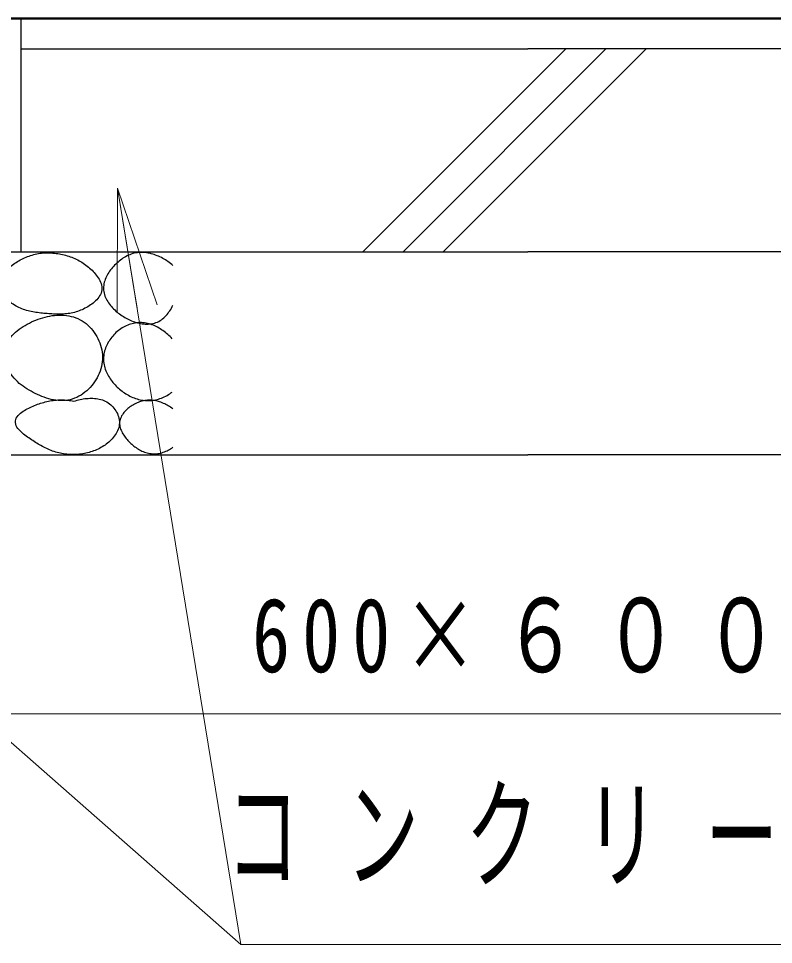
# Model space of a CAD drawing. Units: millimetres on the paper, scale 1:20. Extents: x -385 to 136, y -19 to 267.
# Drawn here: x -310.09 to -291.48, y 54.12 to 76.94 of the extents above; entities that cross this region are included whole.
import ezdxf

# ---------------------------------------------------------------- set-up
doc = ezdxf.new("R2010")
doc.units = ezdxf.units.MM
doc.layers.add('LY_1', color=7, linetype='Continuous', lineweight=25)
doc.styles.add('ＭＳ ゴシック', font='')
doc.styles.get('ＭＳ ゴシック').set_extended_font_data('MS Gothic')

msp = doc.modelspace()

# ---------------------------------------------------------------- linework, layer by layer
at = {"layer": 'LY_1', "lineweight": 50}
msp.add_line((-324.766, 76.937), (-253.848, 76.937), dxfattribs=at)
at = {"layer": 'LY_1'}
for p, q in [((-310.034, 76.937), (-310.034, 71.187)), ((-310.034, 76.187), (-297.534, 76.187)), ((-285.034, 76.187), (-297.534, 76.187)), ((-312.534, 71.187), (-297.534, 71.187)), ((-282.534, 71.187), (-297.534, 71.187)), ((-312.534, 66.187), (-297.534, 66.187)), ((-282.534, 66.187), (-297.534, 66.187))]:
    msp.add_line(p, q, dxfattribs=at)
at = {"layer": 'LY_1', "lineweight": 13}
for p, q in [((-301.6, 71.187), (-296.6, 76.187)), ((-300.61, 71.187), (-295.61, 76.187)), ((-299.62, 71.187), (-294.62, 76.187)), ((-307.658, 69.718), (-307.646, 72.76)), ((-307.646, 72.76), (-306.671, 69.879)), ((-307.646, 72.76), (-307.164, 69.799)), ((-307.646, 72.76), (-304.613, 54.116)), ((-282.534, 59.798), (-312.534, 59.798))]:
    msp.add_line(p, q, dxfattribs=at)
msp.add_lwpolyline([(-315.471, 63.661), (-304.613, 54.116), (-286.555, 54.116)], dxfattribs=at)
at = {"layer": 'LY_1'}
for points, knots in [([(-309.44, 71.162), (-309.493, 71.157), (-309.546, 71.153), (-309.598, 71.144), (-309.65, 71.135), (-309.702, 71.123), (-309.753, 71.108), (-309.804, 71.093), (-309.854, 71.075), (-309.903, 71.055), (-309.952, 71.034), (-310, 71.011), (-310.047, 70.986), (-310.094, 70.961), (-310.14, 70.935), (-310.184, 70.905), (-310.228, 70.876), (-310.271, 70.844), (-310.311, 70.81), (-310.351, 70.775), (-310.391, 70.738), (-310.424, 70.697), (-310.457, 70.656), (-310.49, 70.612), (-310.51, 70.564), (-310.531, 70.516), (-310.547, 70.462), (-310.548, 70.41), (-310.55, 70.359), (-310.537, 70.304), (-310.519, 70.255), (-310.502, 70.206), (-310.473, 70.159), (-310.444, 70.115), (-310.414, 70.072), (-310.378, 70.031), (-310.341, 69.994), (-310.303, 69.957), (-310.262, 69.923), (-310.218, 69.893), (-310.175, 69.863), (-310.128, 69.836), (-310.08, 69.814), (-310.032, 69.791), (-309.982, 69.772), (-309.932, 69.756), (-309.881, 69.739), (-309.83, 69.726), (-309.778, 69.715), (-309.726, 69.704), (-309.673, 69.696), (-309.621, 69.688), (-309.568, 69.681), (-309.515, 69.676), (-309.463, 69.671), (-309.41, 69.666), (-309.357, 69.662), (-309.304, 69.659), (-309.251, 69.655), (-309.198, 69.652), (-309.145, 69.651), (-309.092, 69.65), (-309.038, 69.65), (-308.985, 69.653), (-308.932, 69.656), (-308.879, 69.661), (-308.827, 69.67), (-308.775, 69.679), (-308.723, 69.691), (-308.672, 69.706), (-308.621, 69.721), (-308.571, 69.74), (-308.523, 69.761), (-308.474, 69.782), (-308.427, 69.807), (-308.381, 69.834), (-308.336, 69.861), (-308.291, 69.891), (-308.25, 69.925), (-308.21, 69.958), (-308.169, 69.995), (-308.137, 70.036), (-308.104, 70.077), (-308.072, 70.123), (-308.056, 70.172), (-308.039, 70.221), (-308.032, 70.277), (-308.037, 70.329), (-308.042, 70.38), (-308.063, 70.432), (-308.085, 70.479), (-308.108, 70.527), (-308.139, 70.571), (-308.172, 70.613), (-308.204, 70.655), (-308.24, 70.694), (-308.278, 70.732), (-308.315, 70.769), (-308.356, 70.804), (-308.397, 70.837), (-308.439, 70.87), (-308.482, 70.9), (-308.527, 70.929), (-308.572, 70.957), (-308.619, 70.982), (-308.667, 71.006), (-308.714, 71.029), (-308.764, 71.049), (-308.814, 71.067), (-308.863, 71.085), (-308.915, 71.1), (-308.966, 71.113), (-309.017, 71.126), (-309.07, 71.136), (-309.122, 71.143), (-309.175, 71.151), (-309.228, 71.156), (-309.281, 71.159), (-309.334, 71.162), (-309.387, 71.162), (-309.44, 71.162)], [0, 0, 0, 0, 1, 1, 1, 2, 2, 2, 3, 3, 3, 4, 4, 4, 5, 5, 5, 6, 6, 6, 7, 7, 7, 8, 8, 8, 9, 9, 9, 10, 10, 10, 11, 11, 11, 12, 12, 12, 13, 13, 13, 14, 14, 14, 15, 15, 15, 16, 16, 16, 17, 17, 17, 18, 18, 18, 19, 19, 19, 20, 20, 20, 21, 21, 21, 22, 22, 22, 23, 23, 23, 24, 24, 24, 25, 25, 25, 26, 26, 26, 27, 27, 27, 28, 28, 28, 29, 29, 29, 30, 30, 30, 31, 31, 31, 32, 32, 32, 33, 33, 33, 34, 34, 34, 35, 35, 35, 36, 36, 36, 37, 37, 37, 38, 38, 38, 39, 39, 39, 40, 40, 40, 40]), ([(-306.284, 70.852), (-306.323, 70.884), (-306.363, 70.916), (-306.405, 70.945), (-306.447, 70.974), (-306.491, 71.001), (-306.535, 71.026), (-306.58, 71.05), (-306.626, 71.073), (-306.674, 71.092), (-306.721, 71.111), (-306.77, 71.128), (-306.819, 71.141), (-306.868, 71.154), (-306.919, 71.164), (-306.969, 71.169), (-307.02, 71.174), (-307.072, 71.175), (-307.122, 71.17), (-307.173, 71.166), (-307.224, 71.156), (-307.273, 71.142), (-307.322, 71.128), (-307.369, 71.108), (-307.415, 71.085), (-307.461, 71.063), (-307.505, 71.036), (-307.546, 71.006), (-307.588, 70.977), (-307.628, 70.945), (-307.666, 70.91), (-307.703, 70.876), (-307.739, 70.839), (-307.773, 70.801), (-307.806, 70.762), (-307.837, 70.721), (-307.865, 70.678), (-307.892, 70.635), (-307.918, 70.59), (-307.938, 70.544), (-307.958, 70.497), (-307.975, 70.448), (-307.984, 70.398), (-307.993, 70.348), (-307.997, 70.296), (-307.992, 70.245), (-307.988, 70.195), (-307.975, 70.144), (-307.958, 70.096), (-307.941, 70.049), (-307.917, 70.002), (-307.89, 69.959), (-307.864, 69.916), (-307.832, 69.875), (-307.799, 69.836), (-307.765, 69.798), (-307.728, 69.762), (-307.69, 69.728), (-307.652, 69.694), (-307.611, 69.663), (-307.57, 69.634), (-307.528, 69.605), (-307.484, 69.578), (-307.439, 69.553), (-307.394, 69.529), (-307.348, 69.507), (-307.301, 69.487), (-307.253, 69.468), (-307.205, 69.451), (-307.156, 69.439), (-307.106, 69.426), (-307.056, 69.416), (-307.005, 69.411), (-306.954, 69.406), (-306.902, 69.404), (-306.852, 69.41), (-306.801, 69.415), (-306.75, 69.425), (-306.703, 69.442), (-306.655, 69.46), (-306.609, 69.485), (-306.567, 69.514), (-306.526, 69.543), (-306.488, 69.578), (-306.453, 69.616), (-306.419, 69.653), (-306.387, 69.694), (-306.359, 69.736), (-306.331, 69.779), (-306.307, 69.824), (-306.284, 69.87)], [0, 0, 0, 0, 1, 1, 1, 2, 2, 2, 3, 3, 3, 4, 4, 4, 5, 5, 5, 6, 6, 6, 7, 7, 7, 8, 8, 8, 9, 9, 9, 10, 10, 10, 11, 11, 11, 12, 12, 12, 13, 13, 13, 14, 14, 14, 15, 15, 15, 16, 16, 16, 17, 17, 17, 18, 18, 18, 19, 19, 19, 20, 20, 20, 21, 21, 21, 22, 22, 22, 23, 23, 23, 24, 24, 24, 25, 25, 25, 26, 26, 26, 27, 27, 27, 28, 28, 28, 29, 29, 29, 30, 30, 30, 30]), ([(-310.075, 67.945), (-310.011, 67.899), (-309.947, 67.853), (-309.881, 67.811), (-309.814, 67.769), (-309.745, 67.73), (-309.675, 67.695), (-309.604, 67.66), (-309.532, 67.627), (-309.458, 67.602), (-309.384, 67.576), (-309.307, 67.553), (-309.23, 67.539), (-309.153, 67.525), (-309.073, 67.517), (-308.995, 67.52), (-308.917, 67.523), (-308.837, 67.535), (-308.763, 67.558), (-308.688, 67.581), (-308.615, 67.616), (-308.549, 67.657), (-308.483, 67.698), (-308.42, 67.749), (-308.364, 67.804), (-308.308, 67.858), (-308.257, 67.92), (-308.213, 67.985), (-308.169, 68.049), (-308.13, 68.12), (-308.1, 68.192), (-308.07, 68.264), (-308.046, 68.341), (-308.033, 68.418), (-308.02, 68.495), (-308.016, 68.576), (-308.021, 68.653), (-308.027, 68.731), (-308.043, 68.81), (-308.066, 68.885), (-308.089, 68.96), (-308.121, 69.033), (-308.16, 69.102), (-308.198, 69.17), (-308.244, 69.236), (-308.296, 69.294), (-308.348, 69.353), (-308.407, 69.407), (-308.471, 69.452), (-308.535, 69.497), (-308.606, 69.535), (-308.679, 69.562), (-308.752, 69.59), (-308.831, 69.608), (-308.908, 69.619), (-308.986, 69.63), (-309.066, 69.631), (-309.144, 69.626), (-309.222, 69.622), (-309.301, 69.61), (-309.378, 69.593), (-309.454, 69.576), (-309.531, 69.553), (-309.604, 69.526), (-309.678, 69.5), (-309.751, 69.468), (-309.821, 69.432), (-309.891, 69.396), (-309.96, 69.356), (-310.024, 69.312), (-310.089, 69.267), (-310.152, 69.218), (-310.208, 69.163), (-310.264, 69.109), (-310.319, 69.049), (-310.36, 68.983), (-310.401, 68.917), (-310.439, 68.843), (-310.454, 68.768), (-310.47, 68.693), (-310.469, 68.609), (-310.454, 68.534), (-310.44, 68.458), (-310.404, 68.384), (-310.367, 68.315), (-310.33, 68.246), (-310.283, 68.181), (-310.234, 68.12), (-310.185, 68.058), (-310.13, 68.002), (-310.075, 67.945)], [0, 0, 0, 0, 1, 1, 1, 2, 2, 2, 3, 3, 3, 4, 4, 4, 5, 5, 5, 6, 6, 6, 7, 7, 7, 8, 8, 8, 9, 9, 9, 10, 10, 10, 11, 11, 11, 12, 12, 12, 13, 13, 13, 14, 14, 14, 15, 15, 15, 16, 16, 16, 17, 17, 17, 18, 18, 18, 19, 19, 19, 20, 20, 20, 21, 21, 21, 22, 22, 22, 23, 23, 23, 24, 24, 24, 25, 25, 25, 26, 26, 26, 27, 27, 27, 28, 28, 28, 29, 29, 29, 30, 30, 30, 30]), ([(-306.299, 69.046), (-306.335, 69.082), (-306.371, 69.119), (-306.409, 69.152), (-306.448, 69.186), (-306.488, 69.218), (-306.53, 69.247), (-306.572, 69.276), (-306.615, 69.303), (-306.66, 69.327), (-306.705, 69.35), (-306.752, 69.372), (-306.8, 69.389), (-306.848, 69.406), (-306.898, 69.421), (-306.947, 69.43), (-306.997, 69.439), (-307.049, 69.443), (-307.1, 69.442), (-307.151, 69.441), (-307.202, 69.435), (-307.252, 69.424), (-307.301, 69.414), (-307.351, 69.398), (-307.398, 69.379), (-307.445, 69.36), (-307.491, 69.336), (-307.534, 69.31), (-307.578, 69.283), (-307.619, 69.253), (-307.658, 69.22), (-307.697, 69.187), (-307.734, 69.151), (-307.767, 69.112), (-307.8, 69.074), (-307.831, 69.032), (-307.858, 68.989), (-307.885, 68.946), (-307.909, 68.901), (-307.929, 68.854), (-307.948, 68.807), (-307.965, 68.758), (-307.976, 68.708), (-307.987, 68.659), (-307.993, 68.607), (-307.994, 68.556), (-307.995, 68.506), (-307.99, 68.454), (-307.981, 68.404), (-307.972, 68.354), (-307.956, 68.305), (-307.938, 68.257), (-307.92, 68.21), (-307.896, 68.164), (-307.871, 68.12), (-307.845, 68.076), (-307.816, 68.034), (-307.785, 67.993), (-307.753, 67.953), (-307.719, 67.915), (-307.683, 67.879), (-307.647, 67.843), (-307.609, 67.809), (-307.569, 67.777), (-307.529, 67.745), (-307.487, 67.715), (-307.444, 67.689), (-307.401, 67.662), (-307.356, 67.637), (-307.31, 67.616), (-307.263, 67.595), (-307.215, 67.576), (-307.167, 67.561), (-307.118, 67.546), (-307.068, 67.535), (-307.017, 67.528), (-306.967, 67.521), (-306.915, 67.518), (-306.865, 67.519), (-306.814, 67.521), (-306.763, 67.528), (-306.713, 67.538), (-306.663, 67.549), (-306.614, 67.565), (-306.567, 67.583), (-306.519, 67.601), (-306.473, 67.624), (-306.428, 67.649), (-306.384, 67.673), (-306.342, 67.702), (-306.299, 67.731)], [0, 0, 0, 0, 1, 1, 1, 2, 2, 2, 3, 3, 3, 4, 4, 4, 5, 5, 5, 6, 6, 6, 7, 7, 7, 8, 8, 8, 9, 9, 9, 10, 10, 10, 11, 11, 11, 12, 12, 12, 13, 13, 13, 14, 14, 14, 15, 15, 15, 16, 16, 16, 17, 17, 17, 18, 18, 18, 19, 19, 19, 20, 20, 20, 21, 21, 21, 22, 22, 22, 23, 23, 23, 24, 24, 24, 25, 25, 25, 26, 26, 26, 27, 27, 27, 28, 28, 28, 29, 29, 29, 30, 30, 30, 30]), ([(-308.724, 67.506), (-308.776, 67.515), (-308.828, 67.524), (-308.88, 67.529), (-308.933, 67.534), (-308.986, 67.538), (-309.038, 67.538), (-309.091, 67.538), (-309.144, 67.535), (-309.197, 67.529), (-309.249, 67.524), (-309.301, 67.515), (-309.353, 67.504), (-309.405, 67.494), (-309.456, 67.48), (-309.506, 67.465), (-309.557, 67.45), (-309.607, 67.434), (-309.657, 67.415), (-309.706, 67.396), (-309.755, 67.376), (-309.803, 67.353), (-309.85, 67.331), (-309.898, 67.307), (-309.942, 67.278), (-309.986, 67.25), (-310.033, 67.221), (-310.069, 67.184), (-310.105, 67.146), (-310.147, 67.102), (-310.159, 67.055), (-310.172, 67.009), (-310.163, 66.949), (-310.145, 66.902), (-310.127, 66.856), (-310.086, 66.814), (-310.051, 66.776), (-310.015, 66.737), (-309.973, 66.704), (-309.932, 66.671), (-309.891, 66.638), (-309.848, 66.607), (-309.804, 66.577), (-309.761, 66.547), (-309.717, 66.519), (-309.672, 66.491), (-309.627, 66.463), (-309.582, 66.435), (-309.536, 66.41), (-309.489, 66.384), (-309.442, 66.36), (-309.395, 66.337), (-309.347, 66.315), (-309.298, 66.295), (-309.248, 66.277), (-309.198, 66.26), (-309.147, 66.245), (-309.096, 66.232), (-309.045, 66.22), (-308.993, 66.211), (-308.94, 66.204), (-308.888, 66.197), (-308.835, 66.193), (-308.782, 66.192), (-308.73, 66.19), (-308.677, 66.192), (-308.624, 66.196), (-308.572, 66.2), (-308.519, 66.207), (-308.467, 66.216), (-308.415, 66.226), (-308.364, 66.238), (-308.313, 66.254), (-308.263, 66.269), (-308.213, 66.288), (-308.165, 66.309), (-308.117, 66.33), (-308.069, 66.355), (-308.024, 66.382), (-307.979, 66.409), (-307.935, 66.44), (-307.894, 66.473), (-307.853, 66.506), (-307.814, 66.542), (-307.779, 66.581), (-307.744, 66.62), (-307.71, 66.662), (-307.683, 66.707), (-307.657, 66.752), (-307.633, 66.801), (-307.619, 66.851), (-307.606, 66.902), (-307.6, 66.956), (-307.603, 67.008), (-307.606, 67.06), (-307.62, 67.113), (-307.638, 67.162), (-307.656, 67.211), (-307.683, 67.259), (-307.713, 67.301), (-307.743, 67.344), (-307.779, 67.385), (-307.818, 67.419), (-307.858, 67.453), (-307.903, 67.483), (-307.95, 67.506), (-307.997, 67.529), (-308.048, 67.546), (-308.099, 67.558), (-308.15, 67.57), (-308.204, 67.575), (-308.256, 67.578), (-308.309, 67.58), (-308.362, 67.578), (-308.415, 67.573), (-308.467, 67.568), (-308.519, 67.559), (-308.571, 67.548), (-308.622, 67.537), (-308.673, 67.521), (-308.724, 67.506)], [0, 0, 0, 0, 1, 1, 1, 2, 2, 2, 3, 3, 3, 4, 4, 4, 5, 5, 5, 6, 6, 6, 7, 7, 7, 8, 8, 8, 9, 9, 9, 10, 10, 10, 11, 11, 11, 12, 12, 12, 13, 13, 13, 14, 14, 14, 15, 15, 15, 16, 16, 16, 17, 17, 17, 18, 18, 18, 19, 19, 19, 20, 20, 20, 21, 21, 21, 22, 22, 22, 23, 23, 23, 24, 24, 24, 25, 25, 25, 26, 26, 26, 27, 27, 27, 28, 28, 28, 29, 29, 29, 30, 30, 30, 31, 31, 31, 32, 32, 32, 33, 33, 33, 34, 34, 34, 35, 35, 35, 36, 36, 36, 37, 37, 37, 38, 38, 38, 39, 39, 39, 40, 40, 40, 40]), ([(-306.284, 67.319), (-306.321, 67.344), (-306.358, 67.369), (-306.397, 67.391), (-306.436, 67.413), (-306.476, 67.435), (-306.517, 67.452), (-306.558, 67.47), (-306.6, 67.487), (-306.643, 67.499), (-306.686, 67.511), (-306.73, 67.521), (-306.774, 67.526), (-306.819, 67.531), (-306.864, 67.532), (-306.909, 67.529), (-306.953, 67.526), (-306.998, 67.518), (-307.041, 67.507), (-307.084, 67.496), (-307.127, 67.481), (-307.168, 67.463), (-307.209, 67.446), (-307.249, 67.425), (-307.287, 67.401), (-307.325, 67.378), (-307.362, 67.352), (-307.396, 67.323), (-307.43, 67.294), (-307.463, 67.262), (-307.491, 67.227), (-307.518, 67.192), (-307.545, 67.154), (-307.562, 67.114), (-307.58, 67.074), (-307.594, 67.029), (-307.598, 66.985), (-307.601, 66.941), (-307.594, 66.895), (-307.583, 66.852), (-307.572, 66.809), (-307.552, 66.767), (-307.531, 66.728), (-307.51, 66.689), (-307.484, 66.652), (-307.457, 66.616), (-307.43, 66.58), (-307.401, 66.546), (-307.37, 66.514), (-307.339, 66.482), (-307.306, 66.451), (-307.272, 66.422), (-307.237, 66.393), (-307.201, 66.366), (-307.164, 66.342), (-307.126, 66.318), (-307.086, 66.296), (-307.046, 66.278), (-307.005, 66.259), (-306.963, 66.243), (-306.919, 66.232), (-306.876, 66.221), (-306.832, 66.212), (-306.787, 66.21), (-306.743, 66.207), (-306.697, 66.209), (-306.653, 66.215), (-306.609, 66.221), (-306.565, 66.233), (-306.523, 66.247), (-306.48, 66.261), (-306.439, 66.28), (-306.399, 66.3), (-306.359, 66.32), (-306.321, 66.344), (-306.284, 66.369)], [0, 0, 0, 0, 1, 1, 1, 2, 2, 2, 3, 3, 3, 4, 4, 4, 5, 5, 5, 6, 6, 6, 7, 7, 7, 8, 8, 8, 9, 9, 9, 10, 10, 10, 11, 11, 11, 12, 12, 12, 13, 13, 13, 14, 14, 14, 15, 15, 15, 16, 16, 16, 17, 17, 17, 18, 18, 18, 19, 19, 19, 20, 20, 20, 21, 21, 21, 22, 22, 22, 23, 23, 23, 24, 24, 24, 25, 25, 25, 25])]:
    msp.add_open_spline(points, degree=3, knots=knots, dxfattribs=at)

# ---------------------------------------------------------------- texts
at = {"layer": 'LY_1', "style": 'ＭＳ ゴシック'}
for s, insert, char_height, attachment_point in [('\\T1.32;\\W0.75;600×６００', (-297.534, 60.798), 1.833, 8), ('\\T1.64;\\W0.6;コンクリート', (-304.972, 56.766), 2.199, 4)]:
    msp.add_mtext(s, dxfattribs=dict(at, insert=insert, char_height=char_height, attachment_point=attachment_point))

doc.saveas('drawing.dxf')
